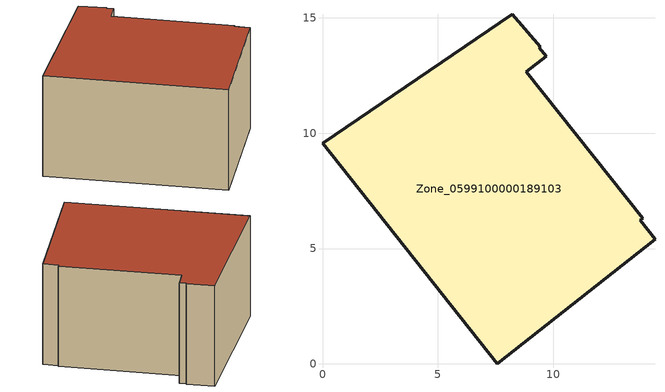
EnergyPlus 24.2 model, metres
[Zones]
Zone_0599100000189103
 floor ground (C_G): 13.78,6.23 14.41,5.4 7.57,0 0,9.57 8.23,15.16 9.43,13.74 9.38,13.7 9.69,13.34 8.84,12.67 13.88,6.3 z1.71
 wall outside (C_F): 9.43,13.74 8.23,15.16 0,9.57 7.57,0 14.41,5.4 13.78,6.23 13.88,6.3 8.84,12.67 9.69,13.34 9.38,13.7 9.43,13.74 z1.71:9.07
 roof outside (C_R): 14.41,5.4 13.78,6.23 13.88,6.3 8.84,12.67 9.69,13.34 9.38,13.7 9.43,13.74 8.23,15.16 0,9.57 7.57,0 z9.07
[BUILDING]
Pand.0599100000189103: North Axis=0; Terrain=City; Loads Convergence Tolerance Value=0.04; Temperature Convergence Tolerance Value=0.4; Solar Distribution=FullExterior; Maximum Number of Warmup Days=25; Minimum Number of Warmup Days=1
[Site:Location]
Rotterdam.The.Hague.AP_ZH_NLD Design_Conditions: Latitude=51.96; Longitude=4.45; Time Zone=1; Elevation=-4.5
[SITE:GROUNDTEMPERATURE:BUILDINGSURFACE]
18, 18, 18, 18, 18, 18, 18, 18, 18, 18, 18, 18
[MATERIAL] Thermal Absorptance=0.9; Solar Absorptance=0.7; Visible Absorptance=0.7
Name | Roughness | Thickness | Conductivity | Density | Specific Heat
G.D.1965 | MediumSmooth | 0.15 | 1 | 540 | 1210
F.D.1965 | Rough | 0.3 | 0.857143 | 1920 | 840
R.D.1965 | MediumRough | 0.2 | 0.08 | 1500 | 1000
[CONSTRUCTION]
C_G: G.D.1965
C_F: F.D.1965
C_R: R.D.1965
[ZONE]
Zone_0599100000189103: Type=1; Multiplier=1; Ceiling Height=Autocalculate; Volume=Autocalculate; Floor Area=autocalculate; Part of Total Floor Area=Yes
[ZONEINFILTRATION:DESIGNFLOWRATE]
Infil_Zone_0599100000189103: Zone or ZoneList or Space or SpaceList=Zone_0599100000189103; Schedule=AlwaysOn; Design Flow Rate Calculation Method=Flow/Area; Flow Rate per Floor Area=0.0042; Constant Term Coefficient=1; Temperature Term Coefficient=0; Velocity Term Coefficient=0; Velocity Squared Term Coefficient=0
[HVACTEMPLATE:ZONE:IDEALLOADSAIRSYSTEM]
Zone_0599100000189103: Maximum Heating Supply Air Temperature=50; Minimum Cooling Supply Air Temperature=13; Maximum Heating Supply Air Humidity Ratio=0.0156; Minimum Cooling Supply Air Humidity Ratio=0.0077; Heating Limit=NoLimit; Cooling Limit=NoLimit; Dehumidification Control Type=ConstantSensibleHeatRatio; Cooling Sensible Heat Ratio=0.7; Dehumidification Setpoint=60; Humidification Control Type=None; Humidification Setpoint=30; Outdoor Air Method=None; Outdoor Air Flow Rate per Person=0.00944; Outdoor Air Flow Rate per Zone Floor Area=0; Outdoor Air Flow Rate per Zone=0; Demand Controlled Ventilation Type=None; Outdoor Air Economizer Type=NoEconomizer; Heat Recovery Type=None; Sensible Heat Recovery Effectiveness=0.7; Latent Heat Recovery Effectiveness=0.65
[ZONECONTROL:THERMOSTAT]
ThermostatControl_Zone_0599100000189103: Zone or ZoneList=Zone_0599100000189103; Control Type Schedule=DualSetpointControlType; Control 1=Thermostat_Zone_0599100000189103; Temperature Difference Between Cutout And Setpoint=0
[THERMOSTATSETPOINT:DUALSETPOINT]
Thermostat_Zone_0599100000189103: Heating Setpoint Temperature Schedule=HeatingSetpoint_Zone_0599100000189103; Cooling Setpoint Temperature Schedule=CoolingSetpoint_Zone_0599100000189103
[SCHEDULE:COMPACT]
HeatingSetpoint_Zone_0599100000189103: Through: 12/31, For: AllDays, Until: 24:00, 21
CoolingSetpoint_Zone_0599100000189103: Through: 12/31, For: AllDays, Until: 24:00, 24
DualSetpointControlType: Through: 12/31, For: AllDays, Until: 24:00, 4
AlwaysOn: Through: 12/31, For: AllDays, Until: 24:00, 1
